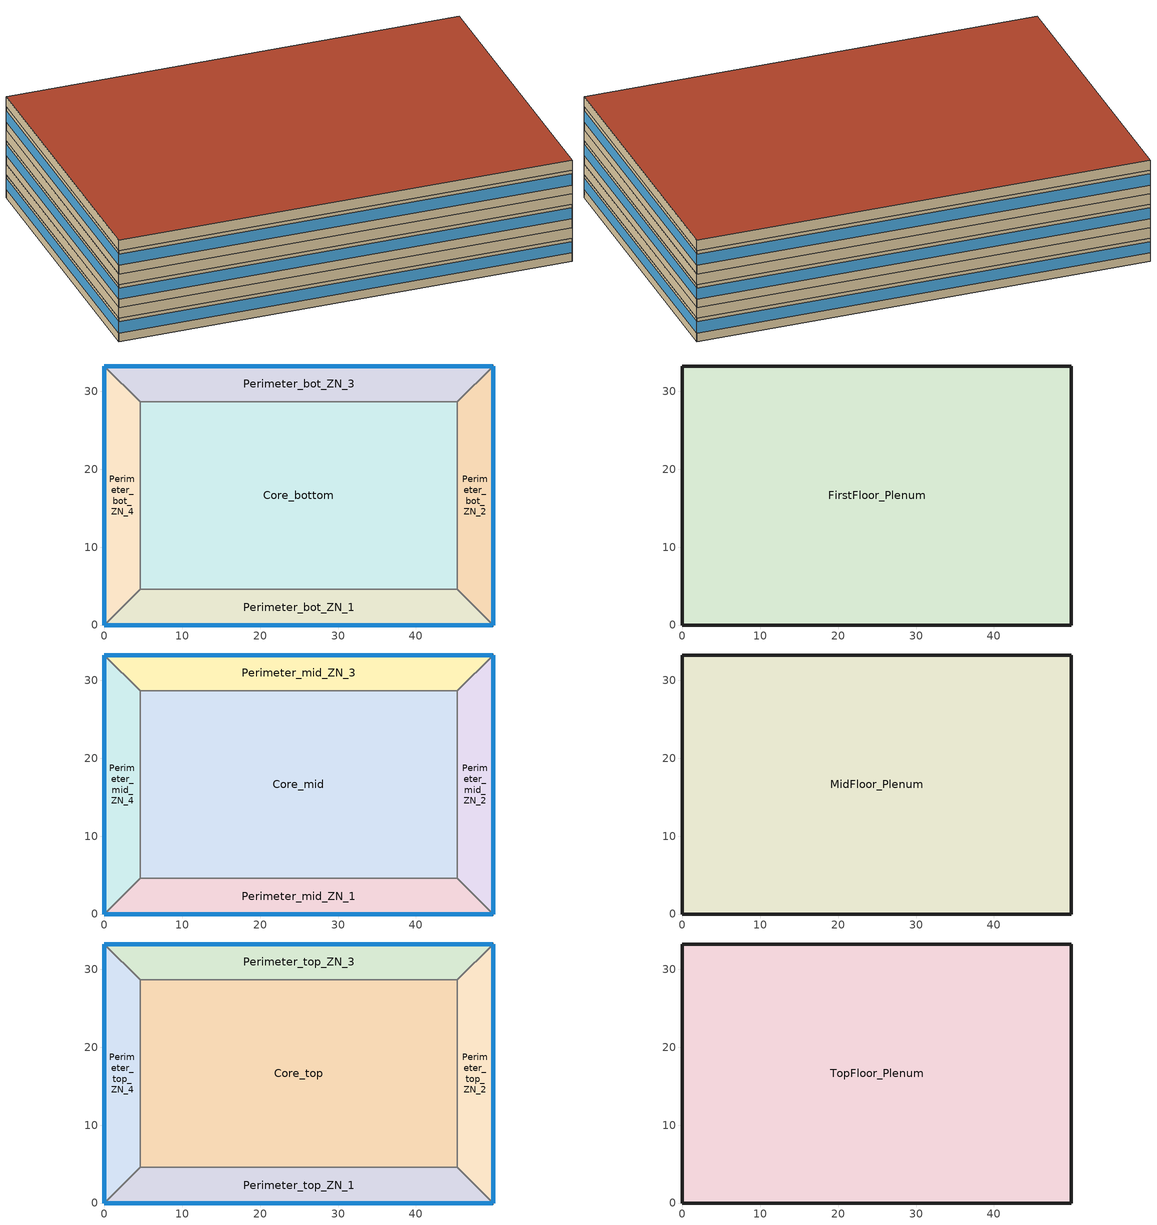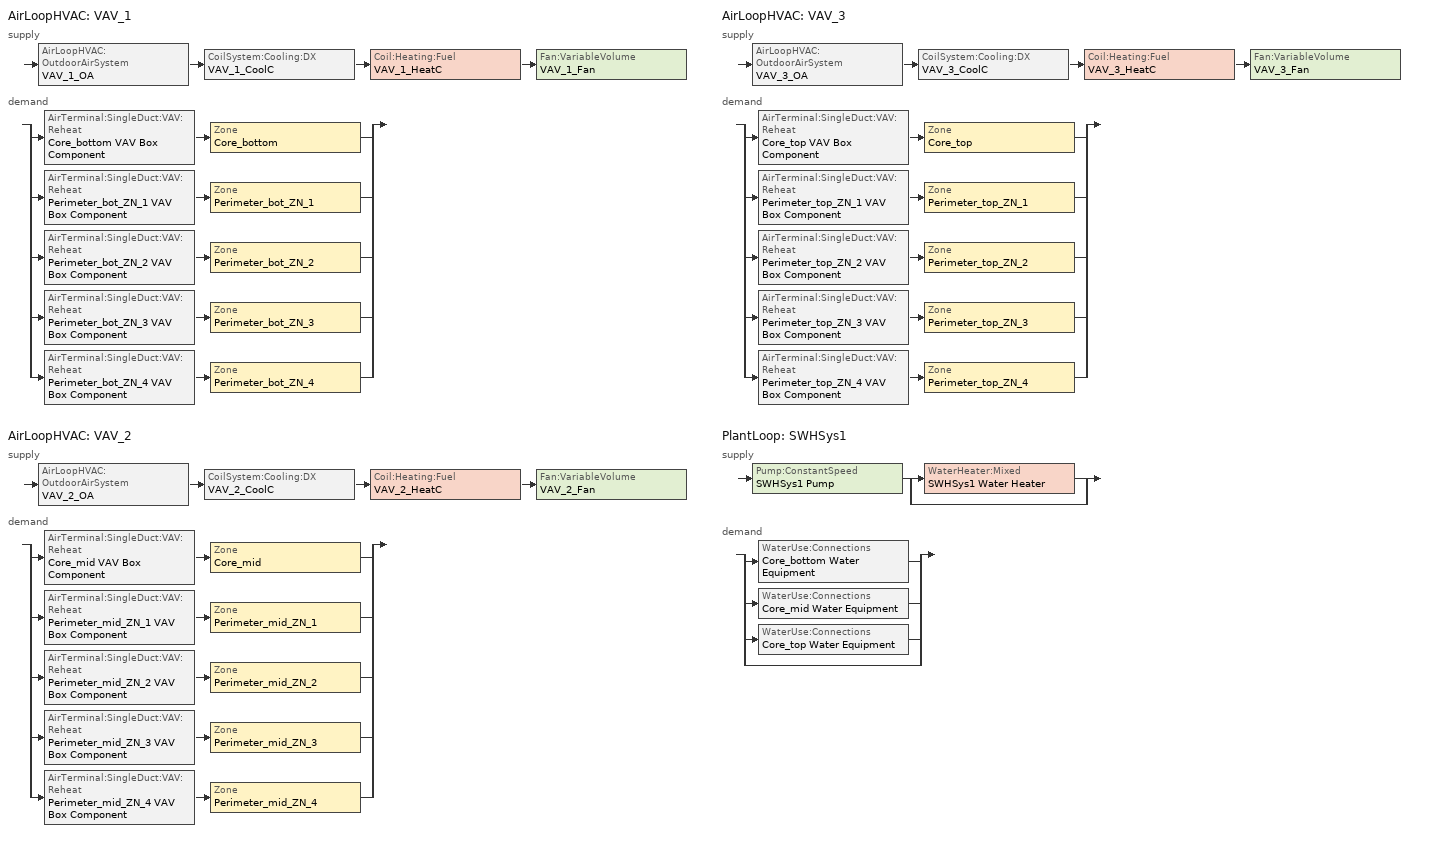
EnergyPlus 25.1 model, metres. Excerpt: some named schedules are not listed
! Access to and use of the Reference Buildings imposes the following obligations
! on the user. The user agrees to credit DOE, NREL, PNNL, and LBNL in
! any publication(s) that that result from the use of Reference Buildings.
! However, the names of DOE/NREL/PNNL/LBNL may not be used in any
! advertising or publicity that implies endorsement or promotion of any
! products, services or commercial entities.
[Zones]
Core_bottom
 floor ground (ext-slab): 45.34,28.7 45.34,4.57 4.57,4.57 4.57,28.7 z0
 wall to Perimeter_bot_ZN_2 (int-walls): 45.34,4.57 45.34,28.7 z0:2.74
 wall to Perimeter_bot_ZN_3 (int-walls): 45.34,28.7 4.57,28.7 z0:2.74
 wall to Perimeter_bot_ZN_1 (int-walls): 4.57,4.57 45.34,4.57 z0:2.74
 wall to Perimeter_bot_ZN_4 (int-walls): 4.57,28.7 4.57,4.57 z0:2.74
Perimeter_bot_ZN_1
 floor ground (ext-slab): 0,0 4.57,4.57 45.34,4.57 49.91,0 z0
 wall outside (Steel Frame Non-res Ext Wall): 0,0 49.91,0 z0:2.74
 wall to Perimeter_bot_ZN_2 (int-walls): 49.91,0 45.34,4.57 z0:2.74
 wall to Perimeter_bot_ZN_4 (int-walls): 4.57,4.57 0,0 z0:2.74
 window (Window Non-res Fixed): 0,0 49.91,0 z1.02:2.33
Perimeter_bot_ZN_2
 floor ground (ext-slab): 49.91,0 45.34,4.57 45.34,28.7 49.91,33.27 z0
 wall outside (Steel Frame Non-res Ext Wall): 49.91,0 49.91,33.27 z0:2.74
 wall to Perimeter_bot_ZN_3 (int-walls): 49.91,33.27 45.34,28.7 z0:2.74
 window (Window Non-res Fixed): 49.91,0 49.91,33.27 z1.02:2.33
Perimeter_bot_ZN_3
 floor ground (ext-slab): 49.91,33.27 45.34,28.7 4.57,28.7 0,33.27 z0
 wall outside (Steel Frame Non-res Ext Wall): 49.91,33.27 0,33.27 z0:2.74
 wall to Perimeter_bot_ZN_4 (int-walls): 0,33.27 4.57,28.7 z0:2.74
 window (Window Non-res Fixed): 49.91,33.27 0,33.27 z1.02:2.33
Perimeter_bot_ZN_4
 floor ground (ext-slab): 0,33.27 4.57,28.7 4.57,4.57 0,0 z0
 wall outside (Steel Frame Non-res Ext Wall): 0,33.27 0,0 z0:2.74
 window (Window Non-res Fixed): 0,33.27 0,0 z1.02:2.33
FirstFloor_Plenum
 floor to Perimeter_bot_ZN_1 (DropCeiling): 45.34,4.57 49.91,0 0,0 4.57,4.57 z2.74
 floor to Perimeter_bot_ZN_2 (DropCeiling): 49.91,0 45.34,4.57 45.34,28.7 49.91,33.27 z2.74
 floor to Perimeter_bot_ZN_3 (DropCeiling): 0,33.27 49.91,33.27 45.34,28.7 4.57,28.7 z2.74
 floor to Perimeter_bot_ZN_4 (DropCeiling): 4.57,28.7 4.57,4.57 0,0 0,33.27 z2.74
 floor to Core_bottom (DropCeiling): 4.57,4.57 4.57,28.7 45.34,28.7 45.34,4.57 z2.74
 wall outside (Steel Frame Non-res Ext Wall): 49.91,0 49.91,33.27 0,33.27 0,0 49.91,0 z2.74:3.96
Core_mid
 floor to FirstFloor_Plenum (INT-FLOOR-TOPSIDE): 4.57,4.57 4.57,28.7 45.34,28.7 45.34,4.57 z3.96
 wall to Perimeter_mid_ZN_2 (int-walls): 45.34,4.57 45.34,28.7 z3.96:6.71
 wall to Perimeter_mid_ZN_3 (int-walls): 45.34,28.7 4.57,28.7 z3.96:6.71
 wall to Perimeter_mid_ZN_1 (int-walls): 4.57,4.57 45.34,4.57 z3.96:6.71
 wall to Perimeter_mid_ZN_4 (int-walls): 4.57,28.7 4.57,4.57 z3.96:6.71
Perimeter_mid_ZN_1
 floor to FirstFloor_Plenum (INT-FLOOR-TOPSIDE): 0,0 4.57,4.57 45.34,4.57 49.91,0 z3.96
 wall outside (Steel Frame Non-res Ext Wall): 0,0 49.91,0 z3.96:6.71
 wall to Perimeter_mid_ZN_2 (int-walls): 49.91,0 45.34,4.57 z3.96:6.71
 wall to Perimeter_mid_ZN_4 (int-walls): 4.57,4.57 0,0 z3.96:6.71
 window (Window Non-res Fixed): 0,0 49.91,0 z4.98:6.29
Perimeter_mid_ZN_2
 floor to FirstFloor_Plenum (INT-FLOOR-TOPSIDE): 49.91,0 45.34,4.57 45.34,28.7 49.91,33.27 z3.96
 wall outside (Steel Frame Non-res Ext Wall): 49.91,0 49.91,33.27 z3.96:6.71
 wall to Perimeter_mid_ZN_3 (int-walls): 49.91,33.27 45.34,28.7 z3.96:6.71
 window (Window Non-res Fixed): 49.91,0 49.91,33.27 z4.98:6.29
Perimeter_mid_ZN_3
 floor to FirstFloor_Plenum (INT-FLOOR-TOPSIDE): 49.91,33.27 45.34,28.7 4.57,28.7 0,33.27 z3.96
 wall outside (Steel Frame Non-res Ext Wall): 49.91,33.27 0,33.27 z3.96:6.71
 wall to Perimeter_mid_ZN_4 (int-walls): 0,33.27 4.57,28.7 z3.96:6.71
 window (Window Non-res Fixed): 49.91,33.27 0,33.27 z4.98:6.29
Perimeter_mid_ZN_4
 floor to FirstFloor_Plenum (INT-FLOOR-TOPSIDE): 0,33.27 4.57,28.7 4.57,4.57 0,0 z3.96
 wall outside (Steel Frame Non-res Ext Wall): 0,33.27 0,0 z3.96:6.71
 window (Window Non-res Fixed): 0,33.27 0,0 z4.98:6.29
MidFloor_Plenum
 floor to Perimeter_mid_ZN_1 (DropCeiling): 0,0 4.57,4.57 45.34,4.57 49.91,0 z6.71
 floor to Perimeter_mid_ZN_2 (DropCeiling): 49.91,33.27 49.91,0 45.34,4.57 45.34,28.7 z6.71
 floor to Perimeter_mid_ZN_3 (DropCeiling): 49.91,33.27 45.34,28.7 4.57,28.7 0,33.27 z6.71
 floor to Perimeter_mid_ZN_4 (DropCeiling): 0,33.27 4.57,28.7 4.57,4.57 0,0 z6.71
 floor to Core_mid (DropCeiling): 45.34,28.7 45.34,4.57 4.57,4.57 4.57,28.7 z6.71
 wall outside (Steel Frame Non-res Ext Wall): 49.91,0 49.91,33.27 0,33.27 0,0 49.91,0 z6.71:7.92
Core_top
 floor to MidFloor_Plenum (INT-FLOOR-TOPSIDE): 45.34,28.7 45.34,4.57 4.57,4.57 4.57,28.7 z7.92
 wall to Perimeter_top_ZN_2 (int-walls): 45.34,4.57 45.34,28.7 z7.92:10.67
 wall to Perimeter_top_ZN_3 (int-walls): 45.34,28.7 4.57,28.7 z7.92:10.67
 wall to Perimeter_top_ZN_1 (int-walls): 4.57,4.57 45.34,4.57 z7.92:10.67
 wall to Perimeter_top_ZN_4 (int-walls): 4.57,28.7 4.57,4.57 z7.92:10.67
Perimeter_top_ZN_1
 floor to MidFloor_Plenum (INT-FLOOR-TOPSIDE): 0,0 4.57,4.57 45.34,4.57 49.91,0 z7.92
 wall outside (Steel Frame Non-res Ext Wall): 0,0 49.91,0 z7.92:10.67
 wall to Perimeter_top_ZN_2 (int-walls): 49.91,0 45.34,4.57 z7.92:10.67
 wall to Perimeter_top_ZN_4 (int-walls): 4.57,4.57 0,0 z7.92:10.67
 window (Window Non-res Fixed): 0,0 49.91,0 z8.95:10.25
Perimeter_top_ZN_2
 floor to MidFloor_Plenum (INT-FLOOR-TOPSIDE): 49.91,0 45.34,4.57 45.34,28.7 49.91,33.27 z7.92
 wall outside (Steel Frame Non-res Ext Wall): 49.91,0 49.91,33.27 z7.92:10.67
 wall to Perimeter_top_ZN_3 (int-walls): 49.91,33.27 45.34,28.7 z7.92:10.67
 window (Window Non-res Fixed): 49.91,0 49.91,33.27 z8.95:10.25
Perimeter_top_ZN_3
 floor to MidFloor_Plenum (INT-FLOOR-TOPSIDE): 49.91,33.27 45.34,28.7 4.57,28.7 0,33.27 z7.92
 wall outside (Steel Frame Non-res Ext Wall): 49.91,33.27 0,33.27 z7.92:10.67
 wall to Perimeter_top_ZN_4 (int-walls): 0,33.27 4.57,28.7 z7.92:10.67
 window (Window Non-res Fixed): 49.91,33.27 0,33.27 z8.95:10.25
Perimeter_top_ZN_4
 floor to MidFloor_Plenum (INT-FLOOR-TOPSIDE): 0,33.27 4.57,28.7 4.57,4.57 0,0 z7.92
 wall outside (Steel Frame Non-res Ext Wall): 0,33.27 0,0 z7.92:10.67
 window (Window Non-res Fixed): 0,33.27 0,0 z8.95:10.25
TopFloor_Plenum
 floor to Perimeter_top_ZN_1 (DropCeiling): 0,0 4.57,4.57 45.34,4.57 49.91,0 z10.67
 floor to Perimeter_top_ZN_2 (DropCeiling): 49.91,0 45.34,4.57 45.34,28.7 49.91,33.27 z10.67
 floor to Perimeter_top_ZN_3 (DropCeiling): 0,33.27 49.91,33.27 45.34,28.7 4.57,28.7 z10.67
 floor to Perimeter_top_ZN_4 (DropCeiling): 0,0 0,33.27 4.57,28.7 4.57,4.57 z10.67
 floor to Core_top (DropCeiling): 4.57,28.7 45.34,28.7 45.34,4.57 4.57,4.57 z10.67
 wall outside (Steel Frame Non-res Ext Wall): 49.91,0 49.91,33.27 0,33.27 0,0 49.91,0 z10.67:11.89
 roof outside (IEAD Non-res Roof): 49.91,0 49.91,33.27 0,33.27 0,0 z11.89
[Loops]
AirLoopHVAC 'VAV_1'
 supply: AirLoopHVAC:OutdoorAirSystem 'VAV_1_OA' > CoilSystem:Cooling:DX 'VAV_1_CoolC' > Coil:Heating:Fuel 'VAV_1_HeatC' > Fan:VariableVolume 'VAV_1_Fan'
 demand: split
  | AirTerminal:SingleDuct:VAV:Reheat 'Core_bottom VAV Box Component' > Zone 'Core_bottom'
  | AirTerminal:SingleDuct:VAV:Reheat 'Perimeter_bot_ZN_1 VAV Box Component' > Zone 'Perimeter_bot_ZN_1'
  | AirTerminal:SingleDuct:VAV:Reheat 'Perimeter_bot_ZN_2 VAV Box Component' > Zone 'Perimeter_bot_ZN_2'
  | AirTerminal:SingleDuct:VAV:Reheat 'Perimeter_bot_ZN_3 VAV Box Component' > Zone 'Perimeter_bot_ZN_3'
  | AirTerminal:SingleDuct:VAV:Reheat 'Perimeter_bot_ZN_4 VAV Box Component' > Zone 'Perimeter_bot_ZN_4'
AirLoopHVAC 'VAV_2'
 supply: AirLoopHVAC:OutdoorAirSystem 'VAV_2_OA' > CoilSystem:Cooling:DX 'VAV_2_CoolC' > Coil:Heating:Fuel 'VAV_2_HeatC' > Fan:VariableVolume 'VAV_2_Fan'
 demand: split
  | AirTerminal:SingleDuct:VAV:Reheat 'Core_mid VAV Box Component' > Zone 'Core_mid'
  | AirTerminal:SingleDuct:VAV:Reheat 'Perimeter_mid_ZN_1 VAV Box Component' > Zone 'Perimeter_mid_ZN_1'
  | AirTerminal:SingleDuct:VAV:Reheat 'Perimeter_mid_ZN_2 VAV Box Component' > Zone 'Perimeter_mid_ZN_2'
  | AirTerminal:SingleDuct:VAV:Reheat 'Perimeter_mid_ZN_3 VAV Box Component' > Zone 'Perimeter_mid_ZN_3'
  | AirTerminal:SingleDuct:VAV:Reheat 'Perimeter_mid_ZN_4 VAV Box Component' > Zone 'Perimeter_mid_ZN_4'
AirLoopHVAC 'VAV_3'
 supply: AirLoopHVAC:OutdoorAirSystem 'VAV_3_OA' > CoilSystem:Cooling:DX 'VAV_3_CoolC' > Coil:Heating:Fuel 'VAV_3_HeatC' > Fan:VariableVolume 'VAV_3_Fan'
 demand: split
  | AirTerminal:SingleDuct:VAV:Reheat 'Core_top VAV Box Component' > Zone 'Core_top'
  | AirTerminal:SingleDuct:VAV:Reheat 'Perimeter_top_ZN_1 VAV Box Component' > Zone 'Perimeter_top_ZN_1'
  | AirTerminal:SingleDuct:VAV:Reheat 'Perimeter_top_ZN_2 VAV Box Component' > Zone 'Perimeter_top_ZN_2'
  | AirTerminal:SingleDuct:VAV:Reheat 'Perimeter_top_ZN_3 VAV Box Component' > Zone 'Perimeter_top_ZN_3'
  | AirTerminal:SingleDuct:VAV:Reheat 'Perimeter_top_ZN_4 VAV Box Component' > Zone 'Perimeter_top_ZN_4'
PlantLoop 'SWHSys1'
 supply: Pump:ConstantSpeed 'SWHSys1 Pump' > split
  | WaterHeater:Mixed 'SWHSys1 Water Heater'
  | bypass
 demand: split
  | WaterUse:Connections 'Core_bottom Water Equipment'
  | WaterUse:Connections 'Core_mid Water Equipment'
  | WaterUse:Connections 'Core_top Water Equipment'
  | bypass
[Building]
Ref Bldg Medium Office New2004_v1.3_5.0: North Axis {deg}=0; Terrain=City; Loads Convergence Tolerance Value {W}=0.04; Temperature Convergence Tolerance Value {deltaC}=0.2; Solar Distribution=FullInteriorAndExterior; Maximum Number of Warmup Days=25; Minimum Number of Warmup Days=6
[Site:Location]
USA IL-CHICAGO-OHARE: Latitude {deg}=41.77; Longitude {deg}=-87.75; Time Zone {hr}=-6; Elevation {m}=190
[SizingPeriod:DesignDay] Day of Month=21; Humidity Condition Type=Wetbulb; Barometric Pressure {Pa}=99063; Rain Indicator=No; Snow Indicator=No; Daylight Saving Time Indicator=No; Solar Model Indicator=ASHRAEClearSky
Name | Month | Day Type | Maximum Dry-Bulb Temperature {C} | Daily Dry-Bulb Temperature Range {deltaC} | Wetbulb or DewPoint at Maximum Dry-Bulb {C} | Wind Speed {m/s} | Wind Direction {deg} | Sky Clearness
CHICAGO Ann Htg 99.6% Condns DB | 1 | WinterDesignDay | -20.6 | 0 | -20.6 | 4.9 | 270 | 0
CHICAGO Ann Clg .4% Condns WB=>MDB | 7 | SummerDesignDay | 31.2 | 10.7 | 25.5 | 5.3 | 230 | 1
[Site:WaterMainsTemperature]
Calculation Method=CORRELATION; Annual Average Outdoor Air Temperature {C}=9.69; Maximum Difference In Monthly Average Outdoor Air Temperatures {deltaC}=28.1
[Site:GroundTemperature:BuildingSurface]
19.527, 19.502, 19.536, 19.598, 20.002, 21.64, 22.225, 22.375, 21.449, 20.121, 19.802, 19.633
[Construction]
Steel Frame Non-res Ext Wall: Wood Siding, Steel Frame NonRes Wall Insulation, 1/2IN Gypsum
IEAD Non-res Roof: Roof Membrane, IEAD NonRes Roof Insulation, Metal Decking
ext-slab: HW CONCRETE, CP02 CARPET PAD
int-walls: 1/2IN Gypsum, 1/2IN Gypsum
INT-FLOOR-TOPSIDE: MAT-CC05 4 HW CONCRETE, CP02 CARPET PAD
Window Non-res Fixed: NonRes Fixed Assembly Window
DropCeiling: Std AC02
InteriorFurnishings: Std Wood 6inch
[Material] Thermal Absorptance=0.9
Name | Roughness | Thickness {m} | Conductivity {W/m-K} | Density {kg/m3} | Specific Heat {J/kg-K} | Solar Absorptance | Visible Absorptance
Steel Frame NonRes Wall Insulation | MediumRough | 0.0870565 | 0.049 | 265 | 836.8 | 0.7 | 0.7
IEAD NonRes Roof Insulation | MediumRough | 0.127339 | 0.049 | 265 | 836.8 | 0.7 | 0.7
Std Wood 6inch | MediumSmooth | 0.15 | 0.12 | 540 | 1210 | 0.7 | 0.7
Wood Siding | MediumSmooth | 0.01 | 0.11 | 544.62 | 1210 | 0.78 | 0.78
1/2IN Gypsum | Smooth | 0.0127 | 0.16 | 784.9 | 830 | 0.92 | 0.92
HW CONCRETE; MAT-CC05 4 HW CONCRETE | Rough | 0.1016 | 1.311 | 2240 | 836.8 | 0.7 | 0.7
Roof Membrane | VeryRough | 0.0095 | 0.16 | 1121.29 | 1460 | 0.7 | 0.7
Metal Decking | MediumSmooth | 0.0015 | 45.006 | 7680 | 418.4 | 0.7 | 0.3
Std AC02 | MediumSmooth | 0.0127 | 0.057 | 288 | 1339 | 0.7 | 0.2
[WindowMaterial:SimpleGlazingSystem]
NonRes Fixed Assembly Window: U-Factor {W/m2-K}=3.23646; Solar Heat Gain Coefficient=0.39
[Material:NoMass]
CP02 CARPET PAD: Roughness=VeryRough; Thermal Resistance {m2-K/W}=0.2165; Thermal Absorptance=0.9; Solar Absorptance=0.7; Visible Absorptance=0.8
[Zone] Type=1; Multiplier=1; Floor Area {m2}=autocalculate
Name | Part of Total Floor Area
Core_bottom; Core_mid; Core_top; Perimeter_bot_ZN_1; Perimeter_bot_ZN_2; Perimeter_bot_ZN_3; Perimeter_bot_ZN_4; Perimeter_mid_ZN_1; Perimeter_mid_ZN_2; Perimeter_mid_ZN_3; Perimeter_mid_ZN_4; Perimeter_top_ZN_1; Perimeter_top_ZN_2; Perimeter_top_ZN_3; Perimeter_top_ZN_4 | Yes
FirstFloor_Plenum; MidFloor_Plenum; TopFloor_Plenum | No
[People] Number of People Schedule=BLDG_OCC_SCH; Number of People Calculation Method=Area/Person; Floor Area per Person {m2/person}=18.58; Fraction Radiant=0.3; Sensible Heat Fraction=AUTOCALCULATE; Activity Level Schedule=ACTIVITY_SCH; Enable ASHRAE 55 Comfort Warnings=No; Mean Radiant Temperature Calculation Type=EnclosureAveraged; Work Efficiency Schedule=WORK_EFF_SCH; Clothing Insulation Calculation Method=ClothingInsulationSchedule; Clothing Insulation Schedule=CLOTHING_SCH; Air Velocity Schedule=AIR_VELO_SCH; Thermal Comfort Model 1 Type=FANGER
Name | Zone or ZoneList or Space or SpaceList
Core_bottom People | Core_bottom
Core_mid People | Core_mid
Core_top People | Core_top
Perimeter_bot_ZN_1 People | Perimeter_bot_ZN_1
Perimeter_bot_ZN_2 People | Perimeter_bot_ZN_2
Perimeter_bot_ZN_3 People | Perimeter_bot_ZN_3
Perimeter_bot_ZN_4 People | Perimeter_bot_ZN_4
Perimeter_mid_ZN_1 People | Perimeter_mid_ZN_1
Perimeter_mid_ZN_2 People | Perimeter_mid_ZN_2
Perimeter_mid_ZN_3 People | Perimeter_mid_ZN_3
Perimeter_mid_ZN_4 People | Perimeter_mid_ZN_4
Perimeter_top_ZN_1 People | Perimeter_top_ZN_1
Perimeter_top_ZN_2 People | Perimeter_top_ZN_2
Perimeter_top_ZN_3 People | Perimeter_top_ZN_3
Perimeter_top_ZN_4 People | Perimeter_top_ZN_4
[Lights] Schedule=BLDG_LIGHT_SCH; Design Level Calculation Method=Watts/Area; Watts per Zone Floor Area {W/m2}=10.76; Return Air Fraction=0.4; Fraction Radiant=0.4; Fraction Visible=0.2; Fraction Replaceable=1; Return Air Fraction Calculated from Plenum Temperature=No
Name | Zone or ZoneList or Space or SpaceList
Core_bottom_Lights | Core_bottom
Core_mid_Lights | Core_mid
Core_top_Lights | Core_top
Perimeter_bot_ZN_1_Lights | Perimeter_bot_ZN_1
Perimeter_bot_ZN_2_Lights | Perimeter_bot_ZN_2
Perimeter_bot_ZN_3_Lights | Perimeter_bot_ZN_3
Perimeter_bot_ZN_4_Lights | Perimeter_bot_ZN_4
Perimeter_mid_ZN_1_Lights | Perimeter_mid_ZN_1
Perimeter_mid_ZN_2_Lights | Perimeter_mid_ZN_2
Perimeter_mid_ZN_3_Lights | Perimeter_mid_ZN_3
Perimeter_mid_ZN_4_Lights | Perimeter_mid_ZN_4
Perimeter_top_ZN_1_Lights | Perimeter_top_ZN_1
Perimeter_top_ZN_2_Lights | Perimeter_top_ZN_2
Perimeter_top_ZN_3_Lights | Perimeter_top_ZN_3
Perimeter_top_ZN_4_Lights | Perimeter_top_ZN_4
[ElectricEquipment] Fraction Latent=0; Fraction Radiant=0.5; Fraction Lost=0
Name | Zone or ZoneList or Space or SpaceList | Schedule | Design Level Calculation Method | Watts per Zone Floor Area {W/m2} | Design Level {W}
Core_bottom_PlugMisc_Equip | Core_bottom | BLDG_EQUIP_SCH | Watts/Area | 10.76
Core_mid_PlugMisc_Equip | Core_mid | BLDG_EQUIP_SCH | Watts/Area | 10.76
Core_top_PlugMisc_Equip | Core_top | BLDG_EQUIP_SCH | Watts/Area | 10.76
Perimeter_bot_ZN_1_PlugMisc_Equip | Perimeter_bot_ZN_1 | BLDG_EQUIP_SCH | Watts/Area | 10.76
Perimeter_bot_ZN_2_PlugMisc_Equip | Perimeter_bot_ZN_2 | BLDG_EQUIP_SCH | Watts/Area | 10.76
Perimeter_bot_ZN_3_PlugMisc_Equip | Perimeter_bot_ZN_3 | BLDG_EQUIP_SCH | Watts/Area | 10.76
Perimeter_bot_ZN_4_PlugMisc_Equip | Perimeter_bot_ZN_4 | BLDG_EQUIP_SCH | Watts/Area | 10.76
Perimeter_mid_ZN_1_PlugMisc_Equip | Perimeter_mid_ZN_1 | BLDG_EQUIP_SCH | Watts/Area | 10.76
Perimeter_mid_ZN_2_PlugMisc_Equip | Perimeter_mid_ZN_2 | BLDG_EQUIP_SCH | Watts/Area | 10.76
Perimeter_mid_ZN_3_PlugMisc_Equip | Perimeter_mid_ZN_3 | BLDG_EQUIP_SCH | Watts/Area | 10.76
Perimeter_mid_ZN_4_PlugMisc_Equip | Perimeter_mid_ZN_4 | BLDG_EQUIP_SCH | Watts/Area | 10.76
Perimeter_top_ZN_1_PlugMisc_Equip | Perimeter_top_ZN_1 | BLDG_EQUIP_SCH | Watts/Area | 10.76
Perimeter_top_ZN_2_PlugMisc_Equip | Perimeter_top_ZN_2 | BLDG_EQUIP_SCH | Watts/Area | 10.76
Perimeter_top_ZN_3_PlugMisc_Equip | Perimeter_top_ZN_3 | BLDG_EQUIP_SCH | Watts/Area | 10.76
Perimeter_top_ZN_4_PlugMisc_Equip | Perimeter_top_ZN_4 | BLDG_EQUIP_SCH | Watts/Area | 10.76
Core_bottom_Elevators_Equip | Core_bottom | BLDG_ELEVATORS | EquipmentLevel |  | 32109.9
[Exterior:Lights]
Exterior Facade Lighting: Schedule=ALWAYS_ON; Design Level {W}=14804; Control Option=AstronomicalClock
[ZoneInfiltration:DesignFlowRate] Schedule=INFIL_QUARTER_ON_SCH; Design Flow Rate Calculation Method=Flow/ExteriorArea; Flow per Exterior Surface Area {m3/s-m2}=0.000302; Constant Term Coefficient=1; Temperature Term Coefficient=0; Velocity Term Coefficient=0; Velocity Squared Term Coefficient=0
Name | Zone or ZoneList or Space or SpaceList
FirstFloor_Plenum_Infiltration | FirstFloor_Plenum
MidFloor_Plenum_Infiltration | MidFloor_Plenum
Perimeter_bot_ZN_1_Infiltration | Perimeter_bot_ZN_1
Perimeter_bot_ZN_2_Infiltration | Perimeter_bot_ZN_2
Perimeter_bot_ZN_3_Infiltration | Perimeter_bot_ZN_3
Perimeter_bot_ZN_4_Infiltration | Perimeter_bot_ZN_4
Perimeter_mid_ZN_1_Infiltration | Perimeter_mid_ZN_1
Perimeter_mid_ZN_2_Infiltration | Perimeter_mid_ZN_2
Perimeter_mid_ZN_3_Infiltration | Perimeter_mid_ZN_3
Perimeter_mid_ZN_4_Infiltration | Perimeter_mid_ZN_4
Perimeter_top_ZN_1_Infiltration | Perimeter_top_ZN_1
Perimeter_top_ZN_2_Infiltration | Perimeter_top_ZN_2
Perimeter_top_ZN_3_Infiltration | Perimeter_top_ZN_3
Perimeter_top_ZN_4_Infiltration | Perimeter_top_ZN_4
TopFloor_Plenum_Infiltration | TopFloor_Plenum
[InternalMass] Construction=InteriorFurnishings
Name | Zone or ZoneList | Surface Area {m2}
Core_bottom Internal Mass | Core_bottom | 1967.07
Core_mid Internal Mass | Core_mid | 1967.07
Core_top Internal Mass | Core_top | 1967.07
Perimeter_bot_ZN_1 Internal Mass | Perimeter_bot_ZN_1 | 414.6763
Perimeter_bot_ZN_2 Internal Mass | Perimeter_bot_ZN_2 | 262.5244
Perimeter_bot_ZN_3 Internal Mass | Perimeter_bot_ZN_3 | 414.6763
Perimeter_bot_ZN_4 Internal Mass | Perimeter_bot_ZN_4 | 262.5072
Perimeter_mid_ZN_1 Internal Mass | Perimeter_mid_ZN_1 | 414.6763
Perimeter_mid_ZN_2 Internal Mass | Perimeter_mid_ZN_2 | 262.5244
Perimeter_mid_ZN_3 Internal Mass | Perimeter_mid_ZN_3 | 414.6763
Perimeter_mid_ZN_4 Internal Mass | Perimeter_mid_ZN_4 | 262.5072
Perimeter_top_ZN_1 Internal Mass | Perimeter_top_ZN_1 | 414.6763
Perimeter_top_ZN_2 Internal Mass | Perimeter_top_ZN_2 | 262.5244
Perimeter_top_ZN_3 Internal Mass | Perimeter_top_ZN_3 | 414.6763
Perimeter_top_ZN_4 Internal Mass | Perimeter_top_ZN_4 | 262.5072
[Fan:VariableVolume] Availability Schedule=HVACOperationSchd; Fan Total Efficiency=0.5915; Pressure Rise {Pa}=1109.648; Maximum Flow Rate {m3/s}=AUTOSIZE; Fan Power Minimum Flow Rate Input Method=FixedFlowRate; Fan Power Minimum Air Flow Rate {m3/s}=0; Motor Efficiency=0.91; Motor In Airstream Fraction=1; Fan Power Coefficient 1=0.0407599; Fan Power Coefficient 2=0.088045; Fan Power Coefficient 3=-0.0729261; Fan Power Coefficient 4=0.94374; Fan Power Coefficient 5=0
VAV_1_Fan; VAV_2_Fan; VAV_3_Fan
[Coil:Heating:Fuel] Availability Schedule=ALWAYS_ON; Fuel Type=NaturalGas; Burner Efficiency=0.8; Nominal Capacity {W}=AUTOSIZE
VAV_1_HeatC; VAV_2_HeatC; VAV_3_HeatC
[Coil:Cooling:DX:TwoSpeed] Availability Schedule=ALWAYS_ON; High Speed Gross Rated Total Cooling Capacity {W}=AUTOSIZE; High Speed Rated Sensible Heat Ratio=AUTOSIZE; High Speed Gross Rated Cooling COP {W/W}=3.23372; High Speed Rated Air Flow Rate {m3/s}=AUTOSIZE; Unit Internal Static Air Pressure {Pa}=450; Total Cooling Capacity Function of Temperature Curve=Measured_CoolCStandard10Ton_CapFT; Total Cooling Capacity Function of Flow Fraction Curve=Measured_CoolCStandard10Ton_CapFF; Energy Input Ratio Function of Temperature Curve=Measured_CoolCStandard10Ton_EIRFT; Energy Input Ratio Function of Flow Fraction Curve=Measured_CoolCStandard10Ton_EIRFFF; Part Load Fraction Correlation Curve=No_PLR_Degredation; Low Speed Gross Rated Total Cooling Capacity {W}=AUTOSIZE; Low Speed Gross Rated Sensible Heat Ratio=AUTOSIZE; Low Speed Gross Rated Cooling COP {W/W}=3.28187; Low Speed Rated Air Flow Rate {m3/s}=AUTOSIZE; Low Speed Total Cooling Capacity Function of Temperature Curve=Measured_LowSpeedCoolCapLSFT; Low Speed Energy Input Ratio Function of Temperature Curve=Measured_LowSpeedCoolEIRLSFT
VAV_1_CoolC DXCoil; VAV_2_CoolC DXCoil; VAV_3_CoolC DXCoil
[Coil:Heating:Electric] Availability Schedule=ALWAYS_ON; Efficiency=1; Nominal Capacity {W}=AUTOSIZE
Core_bottom VAV Box Reheat Coil; Core_mid VAV Box Reheat Coil; Core_top VAV Box Reheat Coil; Perimeter_bot_ZN_1 VAV Box Reheat Coil; Perimeter_bot_ZN_2 VAV Box Reheat Coil; Perimeter_bot_ZN_3 VAV Box Reheat Coil; Perimeter_bot_ZN_4 VAV Box Reheat Coil; Perimeter_mid_ZN_1 VAV Box Reheat Coil; Perimeter_mid_ZN_2 VAV Box Reheat Coil; Perimeter_mid_ZN_3 VAV Box Reheat Coil; Perimeter_mid_ZN_4 VAV Box Reheat Coil; Perimeter_top_ZN_1 VAV Box Reheat Coil; Perimeter_top_ZN_2 VAV Box Reheat Coil; Perimeter_top_ZN_3 VAV Box Reheat Coil; Perimeter_top_ZN_4 VAV Box Reheat Coil
[AirTerminal:SingleDuct:VAV:Reheat] Availability Schedule=ALWAYS_ON; Maximum Air Flow Rate {m3/s}=AUTOSIZE; Maximum Hot Water or Steam Flow Rate {m3/s}=AUTOSIZE; Minimum Hot Water or Steam Flow Rate {m3/s}=0; Convergence Tolerance=0.001
Name | Reheat Coil
Core_bottom VAV Box Component | Core_bottom VAV Box Reheat Coil
Core_mid VAV Box Component | Core_mid VAV Box Reheat Coil
Core_top VAV Box Component | Core_top VAV Box Reheat Coil
Perimeter_bot_ZN_1 VAV Box Component | Perimeter_bot_ZN_1 VAV Box Reheat Coil
Perimeter_bot_ZN_2 VAV Box Component | Perimeter_bot_ZN_2 VAV Box Reheat Coil
Perimeter_bot_ZN_3 VAV Box Component | Perimeter_bot_ZN_3 VAV Box Reheat Coil
Perimeter_bot_ZN_4 VAV Box Component | Perimeter_bot_ZN_4 VAV Box Reheat Coil
Perimeter_mid_ZN_1 VAV Box Component | Perimeter_mid_ZN_1 VAV Box Reheat Coil
Perimeter_mid_ZN_2 VAV Box Component | Perimeter_mid_ZN_2 VAV Box Reheat Coil
Perimeter_mid_ZN_3 VAV Box Component | Perimeter_mid_ZN_3 VAV Box Reheat Coil
Perimeter_mid_ZN_4 VAV Box Component | Perimeter_mid_ZN_4 VAV Box Reheat Coil
Perimeter_top_ZN_1 VAV Box Component | Perimeter_top_ZN_1 VAV Box Reheat Coil
Perimeter_top_ZN_2 VAV Box Component | Perimeter_top_ZN_2 VAV Box Reheat Coil
Perimeter_top_ZN_3 VAV Box Component | Perimeter_top_ZN_3 VAV Box Reheat Coil
Perimeter_top_ZN_4 VAV Box Component | Perimeter_top_ZN_4 VAV Box Reheat Coil
[Zone equipment]
Core_bottom: Core_bottom VAV Box Component
Core_mid: Core_mid VAV Box Component
Core_top: Core_top VAV Box Component
Perimeter_bot_ZN_1: Perimeter_bot_ZN_1 VAV Box Component
Perimeter_bot_ZN_2: Perimeter_bot_ZN_2 VAV Box Component
Perimeter_bot_ZN_3: Perimeter_bot_ZN_3 VAV Box Component
Perimeter_bot_ZN_4: Perimeter_bot_ZN_4 VAV Box Component
Perimeter_mid_ZN_1: Perimeter_mid_ZN_1 VAV Box Component
Perimeter_mid_ZN_2: Perimeter_mid_ZN_2 VAV Box Component
Perimeter_mid_ZN_3: Perimeter_mid_ZN_3 VAV Box Component
Perimeter_mid_ZN_4: Perimeter_mid_ZN_4 VAV Box Component
Perimeter_top_ZN_1: Perimeter_top_ZN_1 VAV Box Component
Perimeter_top_ZN_2: Perimeter_top_ZN_2 VAV Box Component
Perimeter_top_ZN_3: Perimeter_top_ZN_3 VAV Box Component
Perimeter_top_ZN_4: Perimeter_top_ZN_4 VAV Box Component
[Sizing:Zone] Zone Cooling Design Supply Air Temperature Input Method=SupplyAirTemperature; Zone Cooling Design Supply Air Temperature {C}=12.8; Zone Heating Design Supply Air Temperature Input Method=SupplyAirTemperature; Zone Heating Design Supply Air Temperature {C}=50; Zone Cooling Design Supply Air Humidity Ratio {kgWater/kgDryAir}=0.0085; Zone Heating Design Supply Air Humidity Ratio {kgWater/kgDryAir}=0.008; Cooling Design Air Flow Method=DesignDay; Heating Design Air Flow Method=DesignDay; Design Specification Zone Air Distribution Object=ZoneAirDist; Account for Dedicated Outdoor Air System=No; Dedicated Outdoor Air System Control Strategy=NeutralSupplyAir; Dedicated Outdoor Air Low Setpoint Temperature for Design {C}=autosize; Dedicated Outdoor Air High Setpoint Temperature for Design {C}=autosize
Name | Design Specification Outdoor Air Object
Core_bottom | SZ DSOA Core_bottom
Core_mid | SZ DSOA Core_mid
Core_top | SZ DSOA Core_top
Perimeter_bot_ZN_1 | SZ DSOA Perimeter_bot_ZN_1
Perimeter_bot_ZN_2 | SZ DSOA Perimeter_bot_ZN_2
Perimeter_bot_ZN_3 | SZ DSOA Perimeter_bot_ZN_3
Perimeter_bot_ZN_4 | SZ DSOA Perimeter_bot_ZN_4
Perimeter_mid_ZN_1 | SZ DSOA Perimeter_mid_ZN_1
Perimeter_mid_ZN_2 | SZ DSOA Perimeter_mid_ZN_2
Perimeter_mid_ZN_3 | SZ DSOA Perimeter_mid_ZN_3
Perimeter_mid_ZN_4 | SZ DSOA Perimeter_mid_ZN_4
Perimeter_top_ZN_1 | SZ DSOA Perimeter_top_ZN_1
Perimeter_top_ZN_2 | SZ DSOA Perimeter_top_ZN_2
Perimeter_top_ZN_3 | SZ DSOA Perimeter_top_ZN_3
Perimeter_top_ZN_4 | SZ DSOA Perimeter_top_ZN_4
[DesignSpecification:OutdoorAir] Outdoor Air Method=Flow/Person; Outdoor Air Flow per Person {m3/s-person}=0.0125
SZ DSOA Core_bottom; SZ DSOA Core_mid; SZ DSOA Core_top; SZ DSOA Perimeter_bot_ZN_1; SZ DSOA Perimeter_bot_ZN_2; SZ DSOA Perimeter_bot_ZN_3; SZ DSOA Perimeter_bot_ZN_4; SZ DSOA Perimeter_mid_ZN_1; SZ DSOA Perimeter_mid_ZN_2; SZ DSOA Perimeter_mid_ZN_3; SZ DSOA Perimeter_mid_ZN_4; SZ DSOA Perimeter_top_ZN_1; SZ DSOA Perimeter_top_ZN_2; SZ DSOA Perimeter_top_ZN_3; SZ DSOA Perimeter_top_ZN_4
[DesignSpecification:ZoneAirDistribution]
ZoneAirDist: Zone Air Distribution Effectiveness in Cooling Mode=1.1; Zone Air Distribution Effectiveness in Heating Mode=0.8; Zone Secondary Recirculation Fraction=0; Minimum Zone Ventilation Efficiency=0.7
[SetpointManager:Scheduled] Control Variable=Temperature
Name | Schedule | Setpoint Node or NodeList
VAV_1 SAT setpoint | Seasonal-Reset-Supply-Air-Temp-Sch | VAV_1 Supply Equipment Outlet Node
VAV_2 SAT setpoint | Seasonal-Reset-Supply-Air-Temp-Sch | VAV_2 Supply Equipment Outlet Node
VAV_3 SAT setpoint | Seasonal-Reset-Supply-Air-Temp-Sch | VAV_3 Supply Equipment Outlet Node
SWHSys1 Loop Setpoint Manager | SWHSys1-Loop-Temp-Schedule | SWHSys1 Supply Outlet Node
[ZoneControl:Thermostat] Control Type Schedule=Dual Zone Control Type Sched
Name | Zone or ZoneList | Control 1
Core_bottom Thermostat | Core_bottom | Core_bottom DualSPSched
Core_mid Thermostat | Core_mid | Core_mid DualSPSched
Core_top Thermostat | Core_top | Core_top DualSPSched
Perimeter_bot_ZN_1 Thermostat | Perimeter_bot_ZN_1 | Perimeter_bot_ZN_1 DualSPSched
Perimeter_bot_ZN_2 Thermostat | Perimeter_bot_ZN_2 | Perimeter_bot_ZN_2 DualSPSched
Perimeter_bot_ZN_3 Thermostat | Perimeter_bot_ZN_3 | Perimeter_bot_ZN_3 DualSPSched
Perimeter_bot_ZN_4 Thermostat | Perimeter_bot_ZN_4 | Perimeter_bot_ZN_4 DualSPSched
Perimeter_mid_ZN_1 Thermostat | Perimeter_mid_ZN_1 | Perimeter_mid_ZN_1 DualSPSched
Perimeter_mid_ZN_2 Thermostat | Perimeter_mid_ZN_2 | Perimeter_mid_ZN_2 DualSPSched
Perimeter_mid_ZN_3 Thermostat | Perimeter_mid_ZN_3 | Perimeter_mid_ZN_3 DualSPSched
Perimeter_mid_ZN_4 Thermostat | Perimeter_mid_ZN_4 | Perimeter_mid_ZN_4 DualSPSched
Perimeter_top_ZN_1 Thermostat | Perimeter_top_ZN_1 | Perimeter_top_ZN_1 DualSPSched
Perimeter_top_ZN_2 Thermostat | Perimeter_top_ZN_2 | Perimeter_top_ZN_2 DualSPSched
Perimeter_top_ZN_3 Thermostat | Perimeter_top_ZN_3 | Perimeter_top_ZN_3 DualSPSched
Perimeter_top_ZN_4 Thermostat | Perimeter_top_ZN_4 | Perimeter_top_ZN_4 DualSPSched
[ThermostatSetpoint:DualSetpoint] Heating Setpoint Temperature Schedule=HTGSETP_SCH; Cooling Setpoint Temperature Schedule=CLGSETP_SCH
Core_bottom DualSPSched; Core_mid DualSPSched; Core_top DualSPSched; Perimeter_bot_ZN_1 DualSPSched; Perimeter_bot_ZN_2 DualSPSched; Perimeter_bot_ZN_3 DualSPSched; Perimeter_bot_ZN_4 DualSPSched; Perimeter_mid_ZN_1 DualSPSched; Perimeter_mid_ZN_2 DualSPSched; Perimeter_mid_ZN_3 DualSPSched; Perimeter_mid_ZN_4 DualSPSched; Perimeter_top_ZN_1 DualSPSched; Perimeter_top_ZN_2 DualSPSched; Perimeter_top_ZN_3 DualSPSched; Perimeter_top_ZN_4 DualSPSched
[Sizing:System] Type of Load to Size On=Sensible; Design Outdoor Air Flow Rate {m3/s}=AUTOSIZE; Central Heating Maximum System Air Flow Ratio=0.3; Preheat Design Temperature {C}=7; Preheat Design Humidity Ratio {kgWater/kgDryAir}=0.008; Precool Design Temperature {C}=12.8; Precool Design Humidity Ratio {kgWater/kgDryAir}=0.008; Central Cooling Design Supply Air Temperature {C}=12.8; Central Heating Design Supply Air Temperature {C}=16.7; Type of Zone Sum to Use=NonCoincident; 100% Outdoor Air in Cooling=No; 100% Outdoor Air in Heating=No; Central Cooling Design Supply Air Humidity Ratio {kgWater/kgDryAir}=0.0085; Central Heating Design Supply Air Humidity Ratio {kgWater/kgDryAir}=0.008; Cooling Supply Air Flow Rate Method=DesignDay; Cooling Supply Air Flow Rate {m3/s}=0; Heating Supply Air Flow Rate Method=DesignDay; Heating Supply Air Flow Rate {m3/s}=0; System Outdoor Air Method=Standard62.1VentilationRateProcedure; Zone Maximum Outdoor Air Fraction=1; Cooling Design Capacity Method=CoolingDesignCapacity; Cooling Design Capacity {W}=autosize; Heating Design Capacity Method=HeatingDesignCapacity; Heating Design Capacity {W}=autosize; Central Cooling Capacity Control Method=VAV
VAV_1; VAV_2; VAV_3
[Controller:OutdoorAir] Minimum Outdoor Air Flow Rate {m3/s}=0; Maximum Outdoor Air Flow Rate {m3/s}=AUTOSIZE; Economizer Control Type=DifferentialDryBulb; Economizer Control Action Type=ModulateFlow; Economizer Maximum Limit Dry-Bulb Temperature {C}=28; Economizer Maximum Limit Enthalpy {J/kg}=64000; Economizer Minimum Limit Dry-Bulb Temperature {C}=-100; Lockout Type=NoLockout; Minimum Limit Type=FixedMinimum
Name | Mechanical Ventilation Controller
VAV_1_OA_Controller | VAV_1_OA_MechVent
VAV_2_OA_Controller | VAV_2_OA_MechVent
VAV_3_OA_Controller | VAV_3_OA_MechVent
[Controller:MechanicalVentilation] Demand Controlled Ventilation=Yes; System Outdoor Air Method=Standard62.1VentilationRateProcedure; Zone Maximum Outdoor Air Fraction=1; Design Specification Zone Air Distribution Object Name 1=ZoneAirDist; Design Specification Zone Air Distribution Object Name 2=ZoneAirDist; Design Specification Zone Air Distribution Object Name 3=ZoneAirDist; Design Specification Zone Air Distribution Object Name 4=ZoneAirDist; Design Specification Zone Air Distribution Object Name 5=ZoneAirDist
Name | Zone or ZoneList 1 | Design Specification Outdoor Air Object Name 1 | Zone or ZoneList 2 | Design Specification Outdoor Air Object Name 2 | Zone or ZoneList 3 | Design Specification Outdoor Air Object Name 3 | Zone or ZoneList 4 | Design Specification Outdoor Air Object Name 4 | Zone or ZoneList 5 | Design Specification Outdoor Air Object Name 5
VAV_1_OA_MechVent | Core_bottom | SZ DSOA Core_bottom | Perimeter_bot_ZN_1 | SZ DSOA Perimeter_bot_ZN_1 | Perimeter_bot_ZN_2 | SZ DSOA Perimeter_bot_ZN_2 | Perimeter_bot_ZN_3 | SZ DSOA Perimeter_bot_ZN_3 | Perimeter_bot_ZN_4 | SZ DSOA Perimeter_bot_ZN_4
VAV_2_OA_MechVent | Core_mid | SZ DSOA Core_mid | Perimeter_mid_ZN_1 | SZ DSOA Perimeter_mid_ZN_1 | Perimeter_mid_ZN_2 | SZ DSOA Perimeter_mid_ZN_2 | Perimeter_mid_ZN_3 | SZ DSOA Perimeter_mid_ZN_3 | Perimeter_mid_ZN_4 | SZ DSOA Perimeter_mid_ZN_4
VAV_3_OA_MechVent | Core_top | SZ DSOA Core_top | Perimeter_top_ZN_1 | SZ DSOA Perimeter_top_ZN_1 | Perimeter_top_ZN_2 | SZ DSOA Perimeter_top_ZN_2 | Perimeter_top_ZN_3 | SZ DSOA Perimeter_top_ZN_3 | Perimeter_top_ZN_4 | SZ DSOA Perimeter_top_ZN_4
[AirLoopHVAC] Design Supply Air Flow Rate {m3/s}=AUTOSIZE
VAV_1; VAV_2; VAV_3
[CoilSystem:Cooling:DX] Availability Schedule=ALWAYS_ON
Name | Cooling Coil
VAV_1_CoolC | VAV_1_CoolC DXCoil
VAV_2_CoolC | VAV_2_CoolC DXCoil
VAV_3_CoolC | VAV_3_CoolC DXCoil
[AirLoopHVAC:ReturnPlenum]
Name | Zone
VAV_2 Return Plenum | MidFloor_Plenum
VAV_1 Return Plenum | FirstFloor_Plenum
VAV_3 Return Plenum | TopFloor_Plenum
[AvailabilityManager:NightCycle] Applicability Schedule=ALWAYS_ON; Fan Schedule=HVACOperationSchd; Control Type=CycleOnAny; Thermostat Tolerance {deltaC}=1; Cycling Run Time Control Type=FixedRunTime; Cycling Run Time {s}=1800
VAV_1 Availability Manager; VAV_2 Availability Manager; VAV_3 Availability Manager
[SetpointManager:MixedAir] Control Variable=Temperature
Name | Setpoint Node or NodeList
VAV_1_CoolC SAT Manager | VAV_1_CoolC-VAV_1_HeatCNode
VAV_1_HeatC MixedAir Manager | VAV_1_HeatC-VAV_1_FanNode
VAV_1_OAMixed Air Temp Manager | VAV_1_OA-VAV_1_CoolCNode
VAV_2_CoolC SAT Manager | VAV_2_CoolC-VAV_2_HeatCNode
VAV_2_HeatC MixedAir Manager | VAV_2_HeatC-VAV_2_FanNode
VAV_2_OAMixed Air Temp Manager | VAV_2_OA-VAV_2_CoolCNode
VAV_3_CoolC SAT Manager | VAV_3_CoolC-VAV_3_HeatCNode
VAV_3_HeatC MixedAir Manager | VAV_3_HeatC-VAV_3_FanNode
VAV_3_OAMixed Air Temp Manager | VAV_3_OA-VAV_3_CoolCNode
[WaterHeater:Mixed]
SWHSys1 Water Heater: Tank Volume {m3}=0.3785; Setpoint Temperature Schedule=SWHSys1 Water Heater Setpoint Temperature Schedule Name; Deadband Temperature Difference {deltaC}=2; Maximum Temperature Limit {C}=82.2222; Heater Control Type=Cycle; Heater Maximum Capacity {W}=845000; Heater Fuel Type=NATURALGAS; Heater Thermal Efficiency=0.8; Off Cycle Parasitic Fuel Consumption Rate {W}=20; Off Cycle Parasitic Fuel Type=NATURALGAS; Off Cycle Parasitic Heat Fraction to Tank=0.8; On Cycle Parasitic Fuel Type=NATURALGAS; Ambient Temperature Indicator=SCHEDULE; Ambient Temperature Schedule=SWHSys1 Water Heater Ambient Temperature Schedule Name; Off Cycle Loss Coefficient to Ambient Temperature {W/K}=6; On Cycle Loss Coefficient to Ambient Temperature {W/K}=6; Use Side Effectiveness=1; Source Side Effectiveness=1; Use Side Design Flow Rate {m3/s}=AUTOSIZE; Source Side Design Flow Rate {m3/s}=AUTOSIZE; Indirect Water Heating Recovery Time {hr}=1.5
[WaterUse:Equipment] Peak Flow Rate {m3/s}=1.04e-05; Flow Rate Fraction Schedule=BLDG_SWH_SCH; Target Temperature Schedule=Water Equipment Temp Sched; Hot Water Supply Temperature Schedule=Water Equipment Hot Supply Temp Sched; Sensible Fraction Schedule=Water Equipment Sensible fract sched; Latent Fraction Schedule=Water Equipment Latent fract sched
Name | Zone
Core_bottom Water Equipment | Core_bottom
Core_mid Water Equipment | Core_mid
Core_top Water Equipment | Core_top
[Pump:ConstantSpeed]
SWHSys1 Pump: Design Flow Rate {m3/s}=AUTOSIZE; Design Pump Head {Pa}=179352; Design Power Consumption {W}=AUTOSIZE; Motor Efficiency=0.85; Fraction of Motor Inefficiencies to Fluid Stream=0; Pump Control Type=Intermittent
[PlantEquipmentList]
SWHSys1 Equipment List: SWHSys1 Water Heater
[Sizing:Plant]
SWHSys1: Loop Type=Heating; Design Loop Exit Temperature {C}=60; Loop Design Temperature Difference {deltaC}=5
[PlantEquipmentOperationSchemes]
SWHSys1 Loop Operation Scheme List: Control Scheme 1=SWHSys1 Operation Scheme; Control Scheme 1 Schedule=ALWAYS_ON
[PlantEquipmentOperation:HeatingLoad]
SWHSys1 Operation Scheme: Load Range 1 Lower Limit {W}=0; Load Range 1 Upper Limit {W}=1000000000000000; Range 1 Equipment List=SWHSys1 Equipment List
[PlantLoop]
SWHSys1: Fluid Type=Water; Plant Equipment Operation Scheme=SWHSys1 Loop Operation Scheme List; Maximum Loop Temperature {C}=60; Minimum Loop Temperature {C}=10; Maximum Loop Flow Rate {m3/s}=AUTOSIZE; Minimum Loop Flow Rate {m3/s}=0; Plant Loop Volume {m3}=AUTOSIZE; Load Distribution Scheme=Optimal
[WaterUse:Connections]
Name | Water Use Equipment 1
Core_bottom Water Equipment | Core_bottom Water Equipment
Core_mid Water Equipment | Core_mid Water Equipment
Core_top Water Equipment | Core_top Water Equipment
[UtilityCost:Tariff]
Name | Output Meter | Conversion Factor Choice | Demand Window Length | Monthly Charge or Variable | Group
PSI_LLF_LowLoadFactorService | Electricity:Facility | kWh | HalfHour | 15 | Comm Elect
PSI_CS_CommercialElectricService | Electricity:Facility | kWh |  | 9.4 | Comm Elect
IN_EIAMonthlyRateGas | NaturalGas:Facility | MCF |  | 0 | Comm Gas
[UtilityCost:Charge:Block] Source Variable=totalEnergy; Season=Annual; Category Variable=EnergyCharges
Name | Utility Cost Charge Block | Tariff | Block Size 1 Value or Variable | Block 1 Cost per Unit Value or Variable | Block Size 2 Value or Variable | Block 2 Cost per Unit Value or Variable | Block Size 3 Value or Variable | Block 3 Cost per Unit Value or Variable | Block Size 4 Value or Variable | Block 4 Cost per Unit Value or Variable | Block Size Multiplier Value or Variable
 | AnnualEnergyCharge | PSI_LLF_LowLoadFactorService | 300 | 0.108222 | 700 | 0.087021 | 1500 | 0.07842 | remaining | 0.05832
 | AnnualDemandBaseCharge | PSI_LLF_LowLoadFactorService | 190 | 0 | 110 | 0.051773 | remaining | 0.046965 |  |  | TotalDemand
 | AnnualEnergyCharge | PSI_CS_CommercialElectricService | 300 | 0.082409 | 700 | 0.072873 | 1500 | 0.061696 | remaining | 0.041179
[UtilityCost:Charge:Simple] Season=Annual
Name | Utility Cost Charge Simple | Tariff | Source Variable | Category Variable | Cost per Unit Value or Variable
 | FuelCostAdjustEnergyCharge | PSI_LLF_LowLoadFactorService | totalEnergy | EnergyCharges | 0.002028
 | QualPollutionControlAdjustEnergyCharge | PSI_LLF_LowLoadFactorService | totalEnergy | EnergyCharges | 0.000536
 | SoxNoxRiderAdjustEnergyCharge | PSI_LLF_LowLoadFactorService | totalEnergy | EnergyCharges | 0.001127
 | DSMRiderAdjustEnergyCharge | PSI_LLF_LowLoadFactorService | totalEnergy | EnergyCharges | -0.00037
 | PurchPowerTrackerAdjustEnergyCharge | PSI_LLF_LowLoadFactorService | totalEnergy | EnergyCharges | -3.1e-05
 | MidwestISOAdjustEnergyCharge | PSI_LLF_LowLoadFactorService | totalEnergy | EnergyCharges | -0.000216
 | CleanCoalRiderEnergyCharge | PSI_LLF_LowLoadFactorService | totalEnergy | EnergyCharges | 0.000833
 | TaxofeightPercent | PSI_LLF_LowLoadFactorService | SubTotal | Taxes | 0.08
 | FuelCostAdjustEnergyCharge | PSI_CS_CommercialElectricService | totalEnergy | EnergyCharges | 0.002028
 | QualPollutionControlAdjustEnergyCharge | PSI_CS_CommercialElectricService | totalEnergy | EnergyCharges | 0.000536
 | SoxNoxRiderAdjustEnergyCharge | PSI_CS_CommercialElectricService | totalEnergy | EnergyCharges | 0.001127
 | DSMRiderAdjustEnergyCharge | PSI_CS_CommercialElectricService | totalEnergy | EnergyCharges | 0.000021
 | PurchPowerTrackerAdjustEnergyCharge | PSI_CS_CommercialElectricService | totalEnergy | EnergyCharges | 0.000034
 | MidwestISOAdjustEnergyCharge | PSI_CS_CommercialElectricService | totalEnergy | EnergyCharges | -0.000203
 | CleanCoalRiderEnergyCharge | PSI_CS_CommercialElectricService | totalEnergy | EnergyCharges | 0.000807
 | TaxofeightPercent | PSI_CS_CommercialElectricService | SubTotal | Taxes | 0.08
 | MonthlyRateGasCharge | IN_EIAMonthlyRateGas | totalEnergy | EnergyCharges | IN_MonthlyGasRates
 | TaxofEightPercent | IN_EIAMonthlyRateGas | SubTotal | Taxes | 0.08
[UtilityCost:Qualify] Variable=TotalDemand; Threshold Value or Variable=75; Season=Annual; Threshold Test=Count
Name | Utility Cost Qualify | Tariff | Qualify Type | Number of Months
 | MinDemand75kw | PSI_LLF_LowLoadFactorService | Minimum | 12
 | MaxDemand75kw | PSI_CS_CommercialElectricService | Maximum | 1
[UtilityCost:Variable]
IN_MonthlyGasRates: Tariff=IN_EIAMonthlyRateGas; Variable Type=Currency; January Value=8.22; February Value=7.51; March Value=8.97; April Value=9.01; May Value=9.16; June Value=10.44; July Value=10.32; August Value=10.13; September Value=9.2; October Value=8.18; November Value=7.83; December Value=7.63
[Schedule:Compact]
ALWAYS_ON: Through: 12/31, For: AllDays, Until: 24:00, 1
ACTIVITY_SCH: Through: 12/31, For: AllDays, Until: 24:00, 120
AIR_VELO_SCH: Through: 12/31, For: AllDays, Until: 24:00, 0.2
BLDG_ELEVATORS: Through: 12/31, For: Weekdays SummerDesignDay, Until: 07:00, 0, Until: 08:00, 0.35, Until: 09:00, 0.69, Until: 10:00, 0.43, Until: 11:00, 0.37, Until: 12:00, 0.43, Until: 13:00, 0.58, Until: 14:00, 0.48, Until: 15:00, 0.37, Until: 16:00, 0.37, Until: 17:00, 0.46, Until: 18:00, 0.62, Until: 19:00, 0.12, Until: 20:00, 0.04, Until: 21:00, 0.04, Until: 24:00, 0, For: Saturday WinterDesignDay, Until: 07:00, 0, Until: 08:00, 0.16, Until: 09:00, 0.14, Until: 10:00, 0.21, Until: 11:00, 0.18, Until: 12:00, 0.25, Until: 13:00, 0.21, Until: 14:00, 0.13, Until: 15:00, 0.08, Until: 16:00, 0.04, Until: 17:00, 0.05, Until: 18:00, 0.06, Until: 24:00, 0, For: Sunday Holidays AllOtherDays, Until: 24:00, 0
BLDG_OCC_SCH: Through: 12/31, For: SummerDesignDay, Until: 06:00, 0, Until: 22:00, 1, Until: 24:00, 0.05, For: Weekdays, Until: 06:00, 0, Until: 07:00, 0.1, Until: 08:00, 0.2, Until: 12:00, 0.95, Until: 13:00, 0.5, Until: 17:00, 0.95, Until: 18:00, 0.7, Until: 20:00, 0.4, Until: 22:00, 0.1, Until: 24:00, 0.05, For: Saturday, Until: 06:00, 0, Until: 08:00, 0.1, Until: 14:00, 0.5, Until: 17:00, 0.1, Until: 24:00, 0, For: AllOtherDays, Until: 24:00, 0
BLDG_LIGHT_SCH: Through: 12/31, For: Weekdays, Until: 05:00, 0.05, Until: 07:00, 0.1, Until: 08:00, 0.3, Until: 17:00, 0.9, Until: 18:00, 0.7, Until: 20:00, 0.5, Until: 22:00, 0.3, Until: 23:00, 0.1, Until: 24:00, 0.05, For: Saturday, Until: 06:00, 0.05, Until: 08:00, 0.1, Until: 14:00, 0.5, Until: 17:00, 0.15, Until: 24:00, 0.05, For: SummerDesignDay, Until: 24:00, 1, For: WinterDesignDay, Until: 24:00, 0, For: AllOtherDays, Until: 24:00, 0.05
BLDG_EQUIP_SCH: Through: 12/31, For: Weekdays, Until: 08:00, 0.4, Until: 12:00, 0.9, Until: 13:00, 0.8, Until: 17:00, 0.9, Until: 18:00, 0.8, Until: 20:00, 0.6, Until: 22:00, 0.5, Until: 24:00, 0.4, For: Saturday, Until: 06:00, 0.3, Until: 08:00, 0.4, Until: 14:00, 0.5, Until: 17:00, 0.35, Until: 24:00, 0.3, For: SummerDesignDay, Until: 24:00, 1, For: WinterDesignDay, Until: 24:00, 0, For: AllOtherDays, Until: 24:00, 0.3
CLOTHING_SCH: Through: 04/30, For: AllDays, Until: 24:00, 1, Through: 09/30, For: AllDays, Until: 24:00, 0.5, Through: 12/31, For: AllDays, Until: 24:00, 1
INFIL_QUARTER_ON_SCH: Through: 12/31, For: Weekdays SummerDesignDay, Until: 06:00, 1, Until: 22:00, 0.25, Until: 24:00, 1, For: Saturday WinterDesignDay, Until: 06:00, 1, Until: 18:00, 0.25, Until: 24:00, 1, For: Sunday Holidays AllOtherDays, Until: 24:00, 1
WORK_EFF_SCH: Through: 12/31, For: AllDays, Until: 24:00, 0
Dual Zone Control Type Sched: Through: 12/31, For: AllDays, Until: 24:00, 4
HVACOperationSchd: Through: 12/31, For: Weekdays SummerDesignDay, Until: 06:00, 0, Until: 22:00, 1, Until: 24:00, 0, For: Saturday WinterDesignDay, Until: 06:00, 0, Until: 18:00, 1, Until: 24:00, 0, For: AllOtherDays, Until: 24:00, 0
Seasonal-Reset-Supply-Air-Temp-Sch: Through: 12/31, For: AllDays, Until: 24:00, 12.8
SWHSys1 Water Heater Ambient Temperature Schedule Name: Through: 12/31, For: AllDays, Until: 24:00, 22
SWHSys1 Water Heater Setpoint Temperature Schedule Name; SWHSys1-Loop-Temp-Schedule: Through: 12/31, For: AllDays, Until: 24:00, 60
[Curve:Biquadratic] Minimum Value of x=11.1; Maximum Value of x=29.4; Minimum Value of y=10; Maximum Value of y=50.3
Name | Coefficient1 Constant | Coefficient2 x | Coefficient3 x**2 | Coefficient4 y | Coefficient5 y**2 | Coefficient6 x*y
Measured_LowSpeedCoolCapLSFT | 0.4136 | 0.03105 | 0 | 0.006952 | -0.0002128 | 0
Measured_CoolCStandard10Ton_CapFT | 0.52357 | 0.03478 | 0 | -0.001915 | -0.00010838 | 0
Measured_LowSpeedCoolEIRLSFT | 1.1389 | -0.04518 | 0.0014298 | 0.006044 | 0.0006745 | -0.0012325
Measured_CoolCStandard10Ton_EIRFT | 0.9847 | -0.04285 | 0.0013562 | 0.009934 | 0.0006398 | -0.001169
[Curve:Quadratic] Coefficient3 x**2=0
Name | Coefficient1 Constant | Coefficient2 x | Minimum Value of x | Maximum Value of x
Measured_CoolCStandard10Ton_CapFF | 0.7685 | 0.2315 | 0.776 | 1.197
Measured_CoolCStandard10Ton_EIRFFF | 1.192 | -0.1917 | 0.776 | 1.197
No_PLR_Degredation | 1 | 0 | 0 | 1
